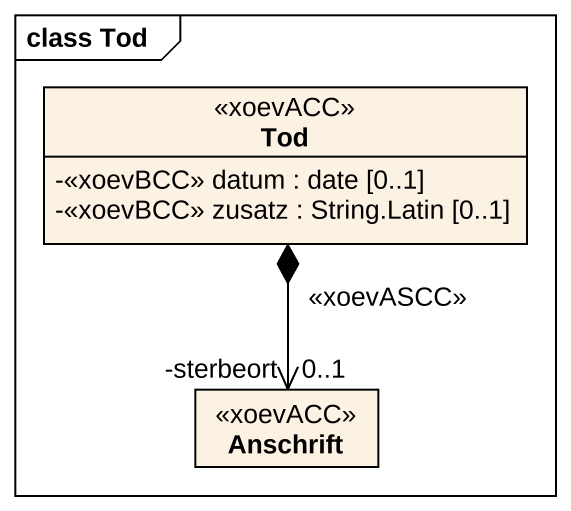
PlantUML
@startuml
mainframe class Tod
hide circle
hide empty members
skinparam classAttributeIconSize 0
class Tod <<xoevACC>> {
  -<<xoevBCC>> datum : date [0..1]
  -<<xoevBCC>> zusatz : String.Latin [0..1]
}
class Anschrift <<xoevACC>>
Tod *--> "-sterbeort\n0..1" Anschrift : <<xoevASCC>>
@enduml
